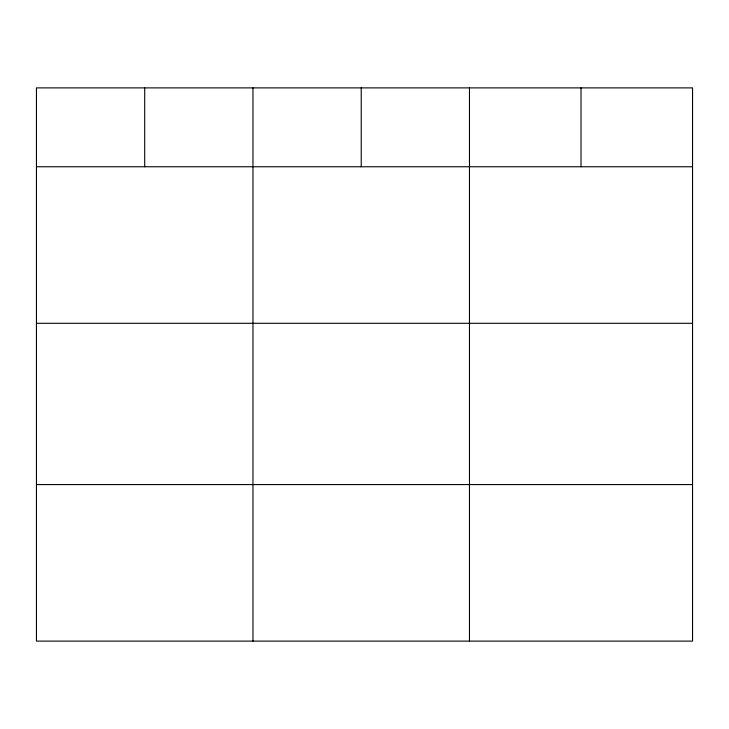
<?xml version="1.0" encoding="UTF-8"?>
<svg xmlns="http://www.w3.org/2000/svg" width="729" height="729" viewBox="0 0 729 729"><rect width="100%" height="100%" fill="white"/><g stroke="black" fill="none" stroke-linecap="round" stroke-linejoin="round"><path stroke-width="1.09" d="M692.55 323.293L692.55 87.89L36.45 87.89L36.45 641.11L692.55 641.11L692.55 323.293L36.45 323.293M36.45 166.759L692.55 166.759M36.45 484.575L692.55 484.575M581.013 87.89L581.013 166.759M469.476 87.89L469.476 641.11M361.219 87.89L361.219 166.759M252.963 87.89L252.963 641.11M144.707 87.89L144.707 166.759"/></g></svg>
